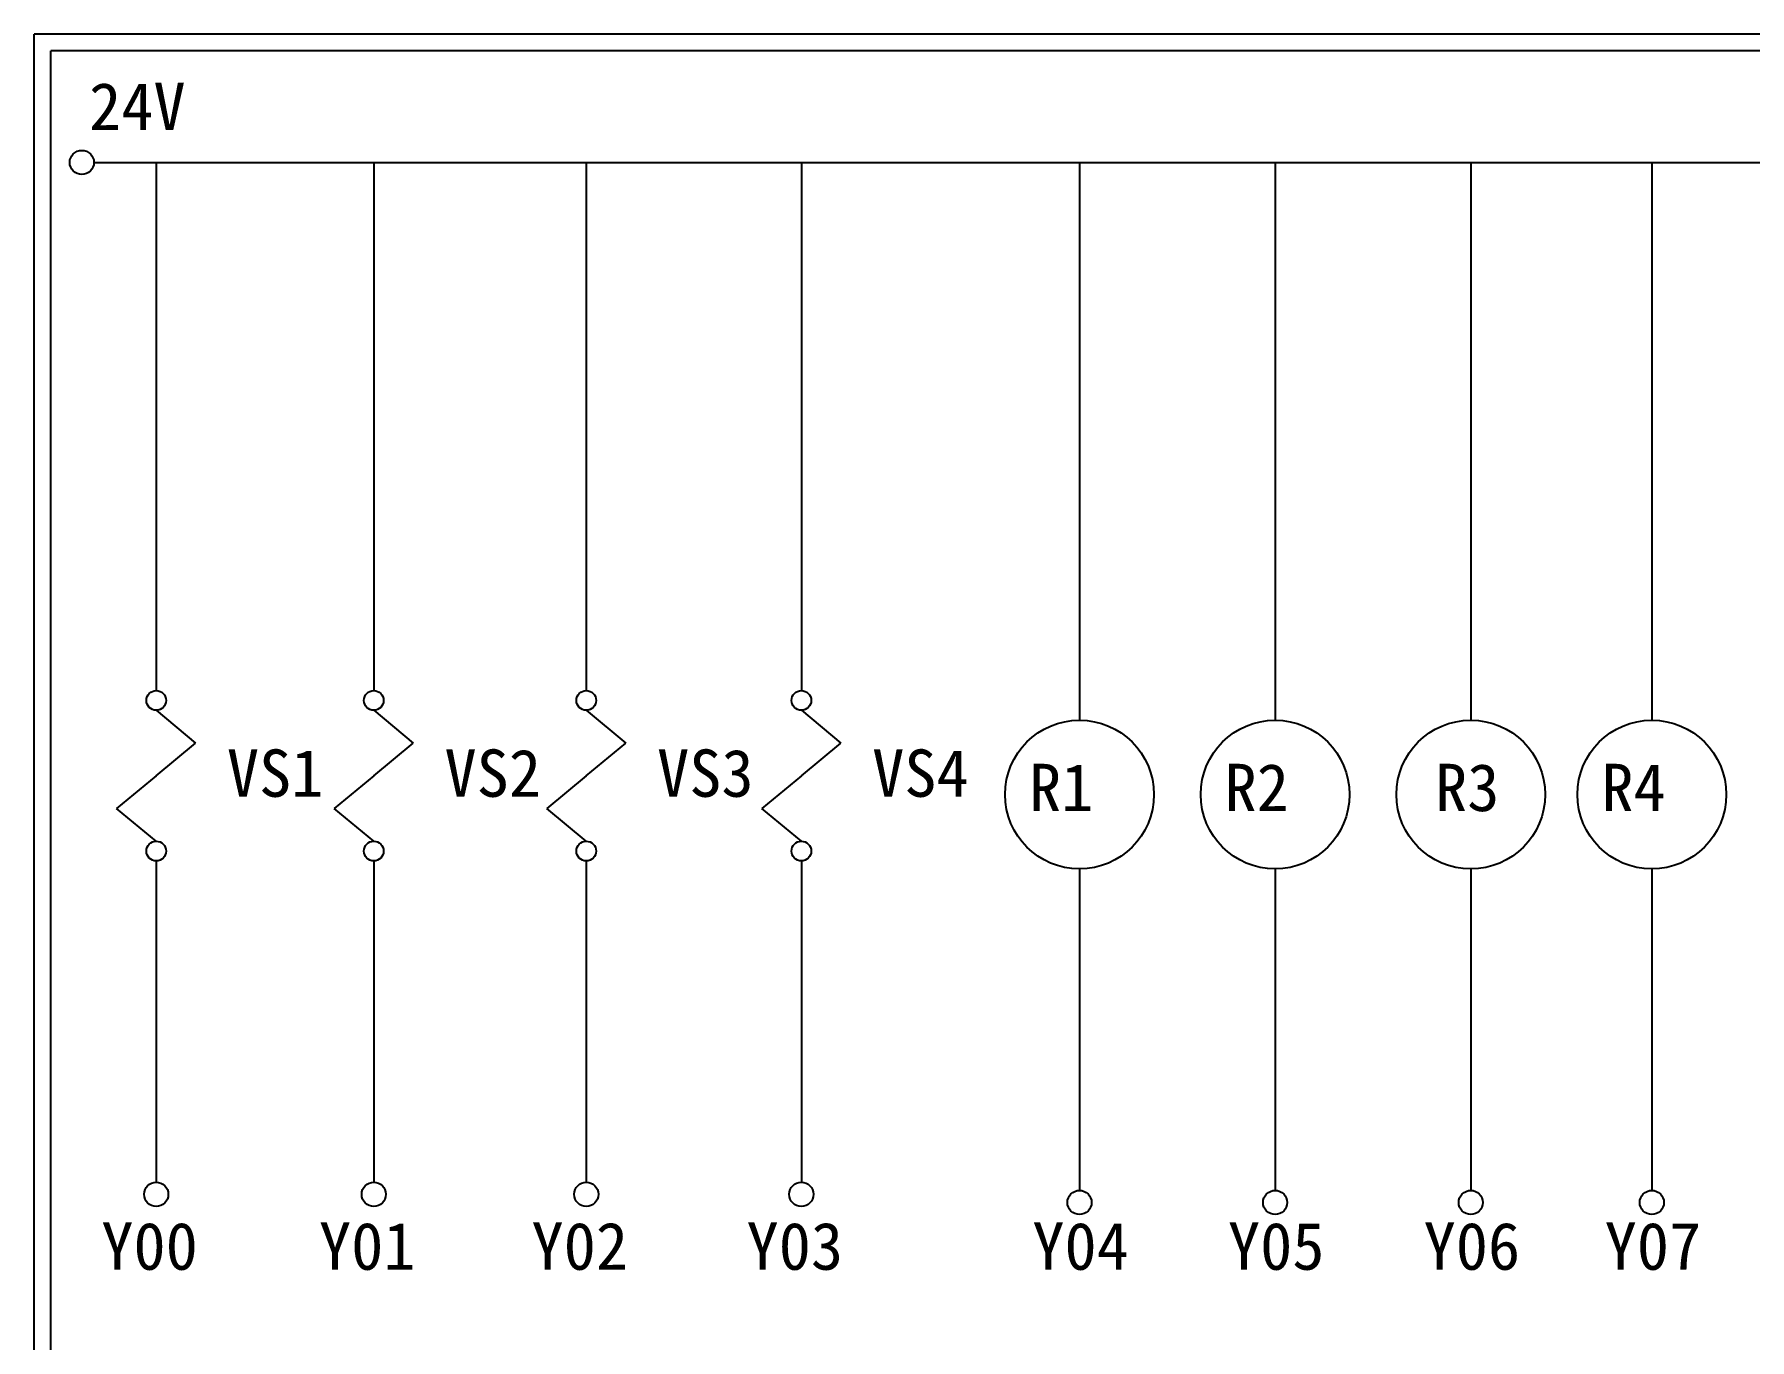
# Model space of a CAD drawing. Extents: x 926 to 1213, y 3 to 207.
# Drawn here: x 925.7 to 1056.3, y 107.6 to 207 of the extents above; entities that cross this region are included whole.
import ezdxf

# ---------------------------------------------------------------- set-up
doc = ezdxf.new("R2010")
doc.units = 0
doc.layers.add('圖框層', color=7, linetype='CONTINUOUS')
doc.layers.add('標尺寸層', color=3, linetype='CONTINUOUS')
doc.styles.add('STSL', font='KAIU.TTF')

msp = doc.modelspace()

# ---------------------------------------------------------------- linework, layer by layer
at = {"layer": '圖框層', "color": 7}
for p, q in [((1212.74, 206.97), (925.74, 206.97)), ((925.74, 3), (925.74, 206.97)), ((1211.49, 205.72), (926.99, 205.72)), ((926.99, 4.25), (926.99, 205.72))]:
    msp.add_line(p, q, dxfattribs=at)
at = {"layer": '標尺寸層', "color": 7}
for p, q in [((930.28, 197.22), (1207.88, 197.22)), ((935.02, 197.22), (935.02, 157.03)), ((951.58, 197.22), (951.58, 157.03)), ((967.75, 197.22), (967.75, 157.03)), ((984.12, 197.22), (984.12, 157.03)), ((1005.29, 197.22), (1005.29, 154.78)), ((1020.18, 197.22), (1020.18, 154.78)), ((1035.07, 197.22), (1035.07, 154.78)), ((1048.85, 197.22), (1048.85, 154.78)), ((935.02, 155.53), (938.02, 153.04)), ((951.58, 155.53), (954.58, 153.04)), ((967.75, 155.53), (970.76, 153.04)), ((984.12, 155.53), (987.12, 153.04)), ((935.02, 150.55), (938.02, 153.04)), ((951.58, 150.55), (954.58, 153.04)), ((967.75, 150.55), (970.76, 153.04)), ((984.12, 150.55), (987.12, 153.04)), ((935.02, 150.55), (932.01, 148.06)), ((951.58, 150.55), (948.57, 148.06)), ((967.75, 150.55), (964.75, 148.06)), ((984.12, 150.55), (981.12, 148.06)), ((935.02, 145.57), (932.01, 148.06)), ((951.58, 145.57), (948.57, 148.06)), ((967.75, 145.57), (964.75, 148.06)), ((984.12, 145.57), (981.12, 148.06)), ((935.02, 144.07), (935.02, 119.62)), ((951.58, 144.07), (951.58, 119.62)), ((967.75, 144.07), (967.75, 119.62)), ((984.12, 144.07), (984.12, 119.62)), ((1005.29, 143.45), (1005.29, 119)), ((1020.18, 143.45), (1020.18, 119)), ((1035.07, 143.45), (1035.07, 119)), ((1048.85, 143.45), (1048.85, 119))]:
    msp.add_line(p, q, dxfattribs=at)
for centre, radius in [((929.36, 197.22), 0.92), ((935.02, 156.28), 0.751), ((951.58, 156.28), 0.751), ((967.75, 156.28), 0.751), ((984.12, 156.28), 0.751), ((1005.29, 149.12), 5.66), ((1020.18, 149.12), 5.66), ((1035.07, 149.12), 5.66), ((1048.85, 149.12), 5.66), ((935.02, 144.82), 0.751), ((951.58, 144.82), 0.751), ((967.75, 144.82), 0.751), ((984.12, 144.82), 0.751), ((935.02, 118.7), 0.92), ((951.58, 118.7), 0.92), ((967.75, 118.7), 0.92), ((984.12, 118.7), 0.92), ((1005.29, 118.08), 0.92), ((1020.18, 118.08), 0.92), ((1035.07, 118.08), 0.92), ((1048.85, 118.08), 0.92)]:
    msp.add_circle(centre, radius, dxfattribs=at)

# ---------------------------------------------------------------- texts
at = {"layer": '圖框層', "color": 4, "style": 'STSL'}
for s, p in [('24V', (929.91, 199.68)), ('VS1', (940.4, 148.95)), ('VS2', (956.96, 148.95)), ('VS3', (973.14, 148.95)), ('VS4', (989.51, 148.95)), ('R1', (1001.45, 147.86)), ('R2', (1016.33, 147.86)), ('R3', (1032.35, 147.86)), ('R4', (1045.01, 147.86)), ('Y00', (930.84, 112.96)), ('Y01', (947.41, 112.96)), ('Y02', (963.58, 112.96)), ('Y03', (979.95, 112.96)), ('Y04', (1001.7, 112.96)), ('Y05', (1016.59, 112.96)), ('Y06', (1031.48, 112.96)), ('Y07', (1045.26, 112.96))]:
    msp.add_text(s, height=3.6, dxfattribs=at).set_placement(p)

doc.saveas('drawing.dxf')
